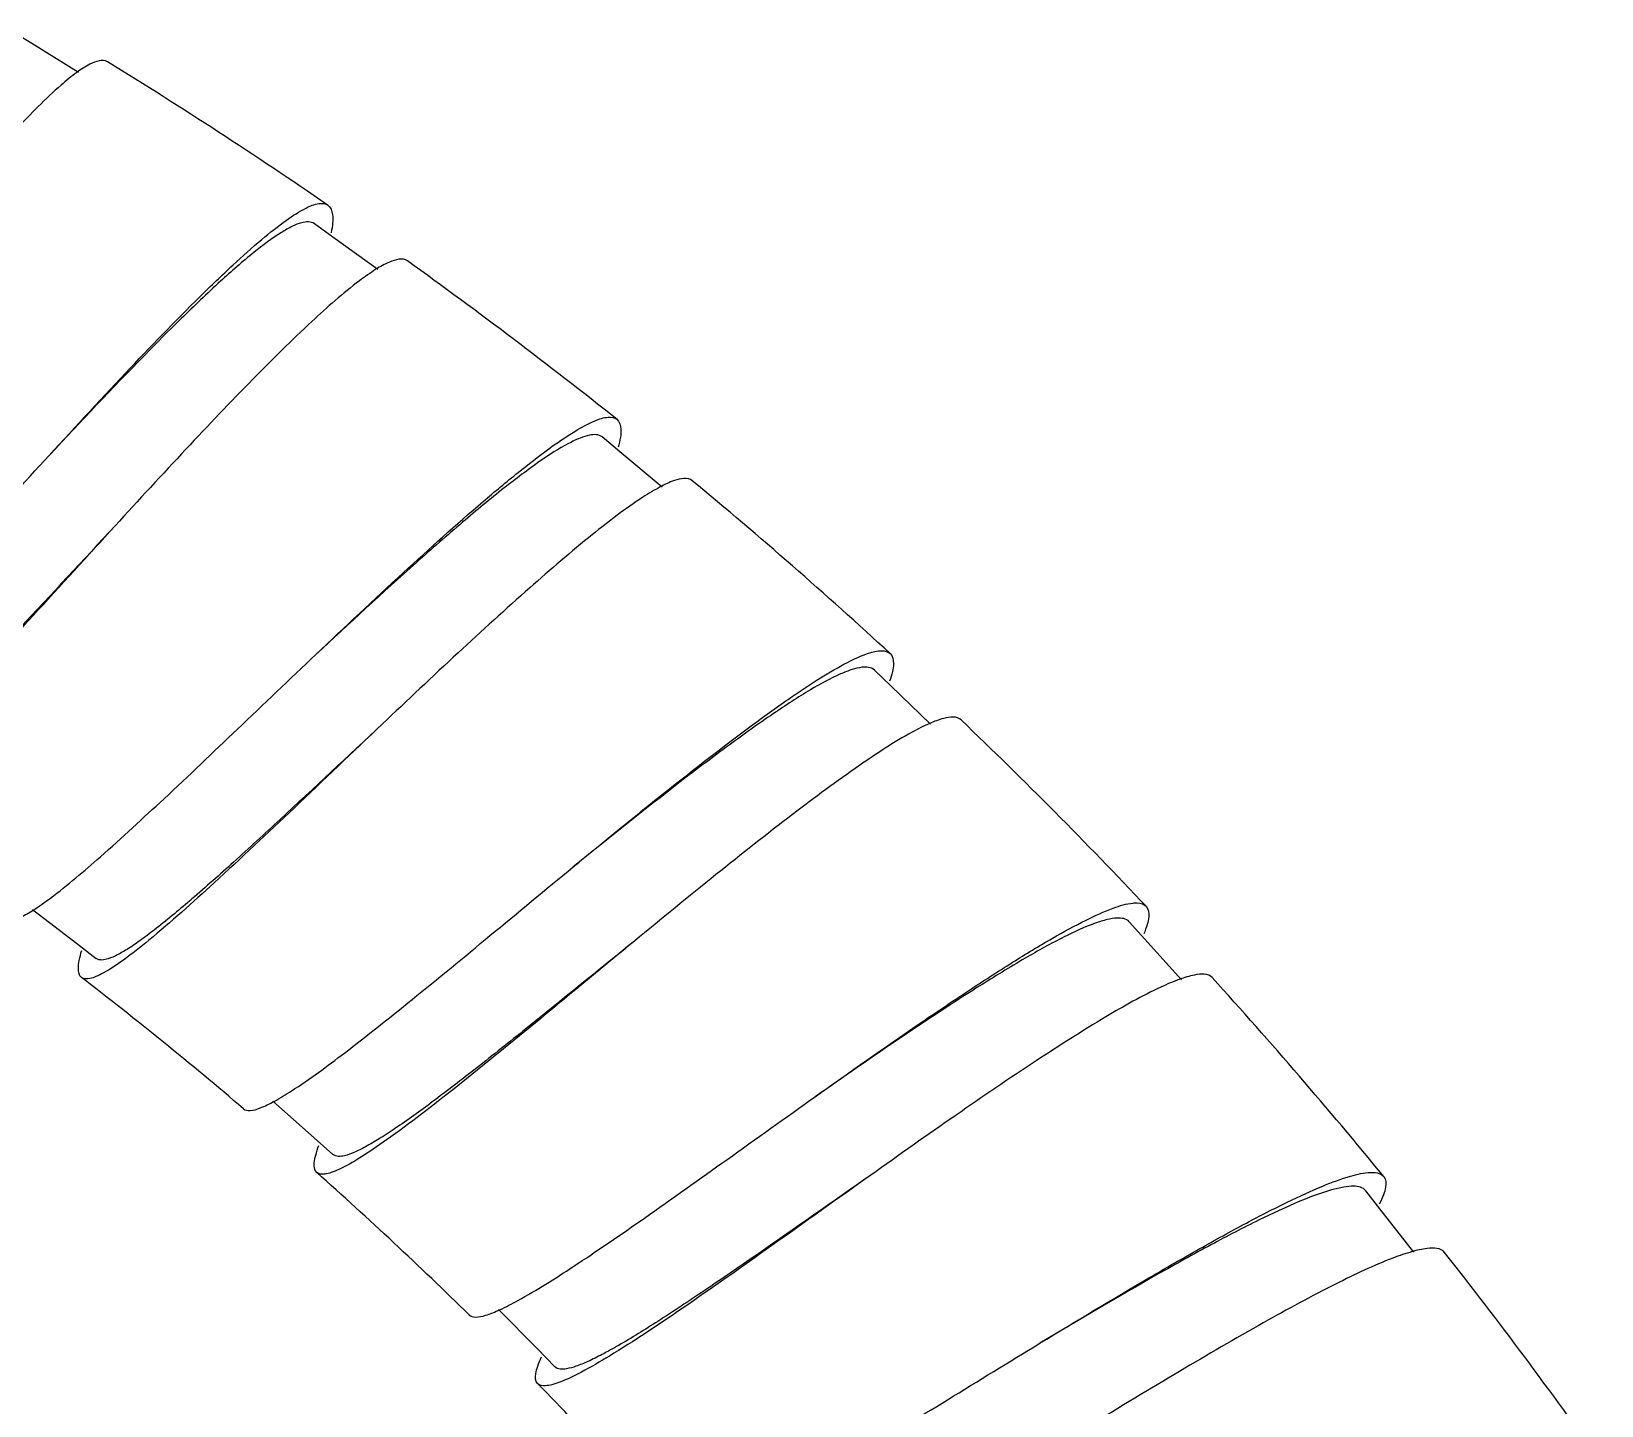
# Model space of a CAD drawing. Header units: millimetres. Extents: x 3766 to 4318, y 26587 to 26937.
# Drawn here: x 3959.75 to 3992.39, y 26893.84 to 26922.42 of the extents above; entities that cross this region are included whole.
import ezdxf

# ---------------------------------------------------------------- set-up
doc = ezdxf.new("R2010")
doc.units = ezdxf.units.MM

msp = doc.modelspace()

# ---------------------------------------------------------------- linework, layer by layer
for points, knots in [([(3960.73, 26921.569), (3960.73, 26921.569), (3959.756, 26922.17), (3959.756, 26922.17), (3959.756, 26922.17), (3959.756, 26922.17), (3959.351, 26922.421), (3959.351, 26922.421)], [0, 0, 0, 0, 0.5, 0.5, 0.5, 0.5, 1, 1, 1, 1]), ([(3961.331, 26921.787), (3961.227, 26921.851), (3961.083, 26921.799), (3960.964, 26921.739), (3960.964, 26921.739), (3960.861, 26921.688), (3960.777, 26921.631), (3960.693, 26921.569), (3960.693, 26921.569), (3960.582, 26921.487), (3960.471, 26921.396), (3960.365, 26921.304)], [0, 0, 0, 0, 0.333333, 0.333333, 0.333333, 0.333333, 0.666667, 0.666667, 0.666667, 0.666667, 1, 1, 1, 1]), ([(3960.365, 26921.304), (3960.039, 26921.02), (3959.736, 26920.71), (3959.44, 26920.393), (3959.44, 26920.393), (3959.05, 26919.976), (3958.673, 26919.546), (3958.302, 26919.11), (3958.302, 26919.11), (3957.866, 26918.599), (3957.439, 26918.081), (3957.016, 26917.559), (3957.016, 26917.559), (3956.56, 26916.997), (3956.109, 26916.431), (3955.66, 26915.864)], [0, 0, 0, 0, 0.25, 0.25, 0.25, 0.25, 0.5, 0.5, 0.5, 0.5, 0.75, 0.75, 0.75, 0.75, 1, 1, 1, 1]), ([(3960.012, 26913.489), (3960.572, 26914.101), (3961.134, 26914.711), (3961.704, 26915.314), (3961.704, 26915.314), (3962.214, 26915.853), (3962.728, 26916.387), (3963.256, 26916.908), (3963.256, 26916.908), (3963.481, 26917.13), (3963.707, 26917.348), (3963.939, 26917.562), (3963.939, 26917.562), (3964.135, 26917.745), (3964.336, 26917.925), (3964.541, 26918.097), (3964.541, 26918.097), (3964.706, 26918.235), (3964.875, 26918.37), (3965.05, 26918.496), (3965.05, 26918.496), (3965.181, 26918.588), (3965.315, 26918.676), (3965.458, 26918.747)], [0, 0, 0, 0, 0.166667, 0.166667, 0.166667, 0.166667, 0.333333, 0.333333, 0.333333, 0.333333, 0.5, 0.5, 0.5, 0.5, 0.666667, 0.666667, 0.666667, 0.666667, 0.833333, 0.833333, 0.833333, 0.833333, 1, 1, 1, 1]), ([(3965.458, 26918.747), (3965.544, 26918.789), (3965.63, 26918.829), (3965.727, 26918.84), (3965.727, 26918.84), (3965.79, 26918.848), (3965.858, 26918.844), (3965.909, 26918.809)], [0, 0, 0, 0, 0.5, 0.5, 0.5, 0.5, 1, 1, 1, 1]), ([(3965.909, 26918.809), (3965.969, 26918.767), (3965.998, 26918.686), (3966.007, 26918.608), (3966.007, 26918.608), (3966.015, 26918.552), (3966.014, 26918.497), (3966.01, 26918.442), (3966.01, 26918.442), (3966.004, 26918.373), (3965.994, 26918.302), (3965.98, 26918.234)], [0, 0, 0, 0, 0.333333, 0.333333, 0.333333, 0.333333, 0.666667, 0.666667, 0.666667, 0.666667, 1, 1, 1, 1]), ([(3965.632, 26918.421), (3965.56, 26918.473), (3965.457, 26918.465), (3965.367, 26918.442), (3965.367, 26918.442), (3965.298, 26918.425), (3965.236, 26918.398), (3965.176, 26918.369), (3965.176, 26918.369), (3965.097, 26918.33), (3965.021, 26918.286), (3964.945, 26918.239), (3964.945, 26918.239), (3964.745, 26918.116), (3964.559, 26917.974), (3964.376, 26917.827), (3964.376, 26917.827), (3964.137, 26917.634), (3963.905, 26917.431), (3963.676, 26917.224), (3963.676, 26917.224), (3963.401, 26916.972), (3963.13, 26916.714), (3962.864, 26916.453), (3962.864, 26916.453), (3962.56, 26916.155), (3962.261, 26915.852), (3961.964, 26915.548), (3961.964, 26915.548), (3961.304, 26914.87), (3960.657, 26914.181), (3960.012, 26913.489)], [0, 0, 0, 0, 0.125, 0.125, 0.125, 0.125, 0.25, 0.25, 0.25, 0.25, 0.375, 0.375, 0.375, 0.375, 0.5, 0.5, 0.5, 0.5, 0.625, 0.625, 0.625, 0.625, 0.75, 0.75, 0.75, 0.75, 0.875, 0.875, 0.875, 0.875, 1, 1, 1, 1]), ([(3966.949, 26917.472), (3966.949, 26917.472), (3966.018, 26918.141), (3966.018, 26918.141), (3966.018, 26918.141), (3966.018, 26918.141), (3965.632, 26918.421), (3965.632, 26918.421)], [0, 0, 0, 0, 0.5, 0.5, 0.5, 0.5, 1, 1, 1, 1]), ([(3967.564, 26917.648), (3967.464, 26917.719), (3967.318, 26917.676), (3967.195, 26917.625), (3967.195, 26917.625), (3967.089, 26917.581), (3967.001, 26917.53), (3966.911, 26917.474), (3966.911, 26917.474), (3966.795, 26917.401), (3966.679, 26917.318), (3966.566, 26917.234)], [0, 0, 0, 0, 0.333333, 0.333333, 0.333333, 0.333333, 0.666667, 0.666667, 0.666667, 0.666667, 1, 1, 1, 1]), ([(3966.566, 26917.234), (3966.221, 26916.973), (3965.897, 26916.686), (3965.58, 26916.39), (3965.58, 26916.39), (3965.16, 26916.001), (3964.755, 26915.598), (3964.353, 26915.191), (3964.353, 26915.191), (3963.882, 26914.712), (3963.419, 26914.225), (3962.961, 26913.734), (3962.961, 26913.734), (3962.467, 26913.206), (3961.976, 26912.673), (3961.487, 26912.139)], [0, 0, 0, 0, 0.25, 0.25, 0.25, 0.25, 0.5, 0.5, 0.5, 0.5, 0.75, 0.75, 0.75, 0.75, 1, 1, 1, 1]), ([(3965.662, 26909.462), (3966.264, 26910.034), (3966.869, 26910.602), (3967.48, 26911.164), (3967.48, 26911.164), (3968.026, 26911.666), (3968.577, 26912.162), (3969.14, 26912.644), (3969.14, 26912.644), (3969.38, 26912.85), (3969.622, 26913.052), (3969.867, 26913.249), (3969.867, 26913.249), (3970.077, 26913.417), (3970.288, 26913.582), (3970.506, 26913.74), (3970.506, 26913.74), (3970.68, 26913.867), (3970.858, 26913.988), (3971.043, 26914.101), (3971.043, 26914.101), (3971.179, 26914.185), (3971.318, 26914.263), (3971.467, 26914.324)], [0, 0, 0, 0, 0.166667, 0.166667, 0.166667, 0.166667, 0.333333, 0.333333, 0.333333, 0.333333, 0.5, 0.5, 0.5, 0.5, 0.666667, 0.666667, 0.666667, 0.666667, 0.833333, 0.833333, 0.833333, 0.833333, 1, 1, 1, 1]), ([(3971.467, 26914.324), (3971.555, 26914.359), (3971.643, 26914.393), (3971.741, 26914.398), (3971.741, 26914.398), (3971.805, 26914.401), (3971.872, 26914.391), (3971.92, 26914.354)], [0, 0, 0, 0, 0.5, 0.5, 0.5, 0.5, 1, 1, 1, 1]), ([(3971.92, 26914.354), (3971.978, 26914.307), (3971.999, 26914.224), (3972.005, 26914.146), (3972.005, 26914.146), (3972.007, 26914.089), (3972.002, 26914.035), (3971.994, 26913.98), (3971.994, 26913.98), (3971.983, 26913.911), (3971.969, 26913.841), (3971.95, 26913.774)], [0, 0, 0, 0, 0.333333, 0.333333, 0.333333, 0.333333, 0.666667, 0.666667, 0.666667, 0.666667, 1, 1, 1, 1]), ([(3971.615, 26913.987), (3971.547, 26914.043), (3971.444, 26914.042), (3971.353, 26914.025), (3971.353, 26914.025), (3971.282, 26914.013), (3971.218, 26913.99), (3971.155, 26913.964), (3971.155, 26913.964), (3971.075, 26913.932), (3970.995, 26913.893), (3970.917, 26913.852), (3970.917, 26913.852), (3970.708, 26913.744), (3970.513, 26913.615), (3970.32, 26913.481), (3970.32, 26913.481), (3970.067, 26913.305), (3969.821, 26913.119), (3969.579, 26912.928), (3969.579, 26912.928), (3969.286, 26912.696), (3968.998, 26912.458), (3968.713, 26912.214), (3968.713, 26912.214), (3968.39, 26911.94), (3968.07, 26911.659), (3967.753, 26911.377), (3967.753, 26911.377), (3967.048, 26910.748), (3966.353, 26910.107), (3965.662, 26909.462)], [0, 0, 0, 0, 0.125, 0.125, 0.125, 0.125, 0.25, 0.25, 0.25, 0.25, 0.375, 0.375, 0.375, 0.375, 0.5, 0.5, 0.5, 0.5, 0.625, 0.625, 0.625, 0.625, 0.75, 0.75, 0.75, 0.75, 0.875, 0.875, 0.875, 0.875, 1, 1, 1, 1]), ([(3972.862, 26912.946), (3972.862, 26912.946), (3971.981, 26913.681), (3971.981, 26913.681), (3971.981, 26913.681), (3971.981, 26913.681), (3971.615, 26913.987), (3971.615, 26913.987)], [0, 0, 0, 0, 0.5, 0.5, 0.5, 0.5, 1, 1, 1, 1]), ([(3954.857, 26908.041), (3955.197, 26908.336), (3955.518, 26908.652), (3955.834, 26908.973), (3955.834, 26908.973), (3956.252, 26909.398), (3956.663, 26909.833), (3957.07, 26910.272), (3957.07, 26910.272), (3957.547, 26910.786), (3958.021, 26911.303), (3958.493, 26911.822), (3958.493, 26911.822), (3958.999, 26912.378), (3959.505, 26912.934), (3960.012, 26913.489)], [0, 0, 0, 0, 0.25, 0.25, 0.25, 0.25, 0.5, 0.5, 0.5, 0.5, 0.75, 0.75, 0.75, 0.75, 1, 1, 1, 1]), ([(3973.488, 26913.077), (3973.393, 26913.156), (3973.244, 26913.124), (3973.118, 26913.081), (3973.118, 26913.081), (3973.008, 26913.044), (3972.916, 26912.998), (3972.822, 26912.949), (3972.822, 26912.949), (3972.7, 26912.883), (3972.576, 26912.808), (3972.458, 26912.732)], [0, 0, 0, 0, 0.333333, 0.333333, 0.333333, 0.333333, 0.666667, 0.666667, 0.666667, 0.666667, 1, 1, 1, 1]), ([(3972.458, 26912.732), (3972.096, 26912.495), (3971.752, 26912.23), (3971.415, 26911.959), (3971.415, 26911.959), (3970.969, 26911.6), (3970.537, 26911.228), (3970.109, 26910.85), (3970.109, 26910.85), (3969.606, 26910.406), (3969.111, 26909.953), (3968.618, 26909.497), (3968.618, 26909.497), (3968.089, 26909.005), (3967.563, 26908.51), (3967.04, 26908.012)], [0, 0, 0, 0, 0.25, 0.25, 0.25, 0.25, 0.5, 0.5, 0.5, 0.5, 0.75, 0.75, 0.75, 0.75, 1, 1, 1, 1]), ([(3961.487, 26912.139), (3960.829, 26911.432), (3960.172, 26910.721), (3959.511, 26910.015), (3959.511, 26910.015), (3959.212, 26909.695), (3958.912, 26909.377), (3958.608, 26909.061), (3958.608, 26909.061), (3958.342, 26908.784), (3958.073, 26908.508), (3957.8, 26908.237), (3957.8, 26908.237), (3957.574, 26908.013), (3957.345, 26907.793), (3957.11, 26907.58), (3957.11, 26907.58), (3957.014, 26907.492), (3956.915, 26907.406), (3956.816, 26907.322), (3956.816, 26907.322), (3956.73, 26907.252), (3956.644, 26907.183), (3956.556, 26907.117), (3956.556, 26907.117), (3956.482, 26907.063), (3956.409, 26907.011), (3956.334, 26906.964), (3956.334, 26906.964), (3956.276, 26906.93), (3956.217, 26906.898), (3956.151, 26906.871), (3956.151, 26906.871), (3956.069, 26906.84), (3955.973, 26906.816), (3955.904, 26906.861)], [0, 0, 0, 0, 0.111111, 0.111111, 0.111111, 0.111111, 0.222222, 0.222222, 0.222222, 0.222222, 0.333333, 0.333333, 0.333333, 0.333333, 0.444444, 0.444444, 0.444444, 0.444444, 0.555556, 0.555556, 0.555556, 0.555556, 0.666667, 0.666667, 0.666667, 0.666667, 0.777778, 0.777778, 0.777778, 0.777778, 0.888889, 0.888889, 0.888889, 0.888889, 1, 1, 1, 1]), ([(3961.487, 26912.139), (3960.919, 26911.517), (3960.353, 26910.894), (3959.784, 26910.273), (3959.784, 26910.273), (3959.272, 26909.713), (3958.758, 26909.155), (3958.235, 26908.602), (3958.235, 26908.602), (3957.822, 26908.165), (3957.404, 26907.731), (3956.967, 26907.318), (3956.967, 26907.318), (3956.803, 26907.164), (3956.639, 26907.013), (3956.468, 26906.869), (3956.468, 26906.869), (3956.342, 26906.762), (3956.211, 26906.659), (3956.073, 26906.57)], [0, 0, 0, 0, 0.2, 0.2, 0.2, 0.2, 0.4, 0.4, 0.4, 0.4, 0.6, 0.6, 0.6, 0.6, 0.8, 0.8, 0.8, 0.8, 1, 1, 1, 1]), ([(3960.142, 26904.397), (3960.501, 26904.667), (3960.844, 26904.96), (3961.181, 26905.257), (3961.181, 26905.257), (3961.629, 26905.653), (3962.069, 26906.059), (3962.506, 26906.465), (3962.506, 26906.465), (3963.018, 26906.944), (3963.525, 26907.427), (3964.032, 26907.91), (3964.032, 26907.91), (3964.575, 26908.428), (3965.117, 26908.947), (3965.662, 26909.462)], [0, 0, 0, 0, 0.25, 0.25, 0.25, 0.25, 0.5, 0.5, 0.5, 0.5, 0.75, 0.75, 0.75, 0.75, 1, 1, 1, 1]), ([(3971.013, 26905.049), (3971.656, 26905.576), (3972.299, 26906.102), (3972.949, 26906.619), (3972.949, 26906.619), (3973.53, 26907.081), (3974.115, 26907.538), (3974.713, 26907.98), (3974.713, 26907.98), (3974.965, 26908.167), (3975.221, 26908.352), (3975.481, 26908.531), (3975.481, 26908.531), (3975.701, 26908.684), (3975.925, 26908.834), (3976.152, 26908.975), (3976.152, 26908.975), (3976.335, 26909.089), (3976.521, 26909.199), (3976.713, 26909.298), (3976.713, 26909.298), (3976.855, 26909.371), (3976.999, 26909.44), (3977.152, 26909.488)], [0, 0, 0, 0, 0.166667, 0.166667, 0.166667, 0.166667, 0.333333, 0.333333, 0.333333, 0.333333, 0.5, 0.5, 0.5, 0.5, 0.666667, 0.666667, 0.666667, 0.666667, 0.833333, 0.833333, 0.833333, 0.833333, 1, 1, 1, 1]), ([(3977.152, 26909.488), (3977.24, 26909.517), (3977.331, 26909.544), (3977.429, 26909.541), (3977.429, 26909.541), (3977.491, 26909.54), (3977.557, 26909.527), (3977.601, 26909.485)], [0, 0, 0, 0, 0.5, 0.5, 0.5, 0.5, 1, 1, 1, 1]), ([(3977.601, 26909.485), (3977.656, 26909.434), (3977.671, 26909.35), (3977.671, 26909.272), (3977.671, 26909.272), (3977.671, 26909.215), (3977.661, 26909.161), (3977.649, 26909.108), (3977.649, 26909.108), (3977.635, 26909.04), (3977.615, 26908.971), (3977.59, 26908.906)], [0, 0, 0, 0, 0.333333, 0.333333, 0.333333, 0.333333, 0.666667, 0.666667, 0.666667, 0.666667, 1, 1, 1, 1]), ([(3977.275, 26909.14), (3977.21, 26909.201), (3977.107, 26909.207), (3977.015, 26909.197), (3977.015, 26909.197), (3976.944, 26909.189), (3976.879, 26909.172), (3976.814, 26909.152), (3976.814, 26909.152), (3976.733, 26909.125), (3976.65, 26909.093), (3976.57, 26909.058), (3976.57, 26909.058), (3976.354, 26908.965), (3976.15, 26908.851), (3975.949, 26908.731), (3975.949, 26908.731), (3975.684, 26908.573), (3975.426, 26908.404), (3975.17, 26908.23), (3975.17, 26908.23), (3974.861, 26908.02), (3974.557, 26907.803), (3974.256, 26907.581), (3974.256, 26907.581), (3973.914, 26907.33), (3973.574, 26907.072), (3973.237, 26906.812), (3973.237, 26906.812), (3972.489, 26906.234), (3971.749, 26905.643), (3971.013, 26905.047)], [0, 0, 0, 0, 0.125, 0.125, 0.125, 0.125, 0.25, 0.25, 0.25, 0.25, 0.375, 0.375, 0.375, 0.375, 0.5, 0.5, 0.5, 0.5, 0.625, 0.625, 0.625, 0.625, 0.75, 0.75, 0.75, 0.75, 0.875, 0.875, 0.875, 0.875, 1, 1, 1, 1]), ([(3978.444, 26908.015), (3978.444, 26908.015), (3977.615, 26908.811), (3977.615, 26908.811), (3977.615, 26908.811), (3977.615, 26908.811), (3977.275, 26909.14), (3977.275, 26909.14)], [0, 0, 0, 0, 0.5, 0.5, 0.5, 0.5, 1, 1, 1, 1]), ([(3979.077, 26908.102), (3978.99, 26908.185), (3978.843, 26908.165), (3978.717, 26908.134), (3978.717, 26908.134), (3978.609, 26908.107), (3978.516, 26908.071), (3978.423, 26908.029), (3978.423, 26908.029), (3978.301, 26907.976), (3978.176, 26907.913), (3978.057, 26907.847)], [0, 0, 0, 0, 0.333333, 0.333333, 0.333333, 0.333333, 0.666667, 0.666667, 0.666667, 0.666667, 1, 1, 1, 1]), ([(3967.04, 26908.012), (3966.332, 26907.352), (3965.627, 26906.69), (3964.918, 26906.033), (3964.918, 26906.033), (3964.597, 26905.735), (3964.274, 26905.439), (3963.949, 26905.145), (3963.949, 26905.145), (3963.664, 26904.887), (3963.377, 26904.631), (3963.085, 26904.38), (3963.085, 26904.38), (3962.844, 26904.172), (3962.599, 26903.968), (3962.349, 26903.771), (3962.349, 26903.771), (3962.246, 26903.691), (3962.142, 26903.612), (3962.036, 26903.535), (3962.036, 26903.535), (3961.948, 26903.471), (3961.857, 26903.408), (3961.764, 26903.349), (3961.764, 26903.349), (3961.688, 26903.301), (3961.611, 26903.256), (3961.533, 26903.216), (3961.533, 26903.216), (3961.473, 26903.185), (3961.414, 26903.157), (3961.343, 26903.135), (3961.343, 26903.135), (3961.26, 26903.109), (3961.162, 26903.091), (3961.097, 26903.142)], [0, 0, 0, 0, 0.111111, 0.111111, 0.111111, 0.111111, 0.222222, 0.222222, 0.222222, 0.222222, 0.333333, 0.333333, 0.333333, 0.333333, 0.444444, 0.444444, 0.444444, 0.444444, 0.555556, 0.555556, 0.555556, 0.555556, 0.666667, 0.666667, 0.666667, 0.666667, 0.777778, 0.777778, 0.777778, 0.777778, 0.888889, 0.888889, 0.888889, 0.888889, 1, 1, 1, 1]), ([(3967.04, 26908.012), (3966.428, 26907.433), (3965.82, 26906.851), (3965.208, 26906.27), (3965.208, 26906.27), (3964.657, 26905.748), (3964.104, 26905.227), (3963.545, 26904.713), (3963.545, 26904.713), (3963.101, 26904.306), (3962.653, 26903.903), (3962.189, 26903.521), (3962.189, 26903.521), (3962.015, 26903.379), (3961.839, 26903.241), (3961.659, 26903.109), (3961.659, 26903.109), (3961.525, 26903.012), (3961.388, 26902.919), (3961.244, 26902.84)], [0, 0, 0, 0, 0.2, 0.2, 0.2, 0.2, 0.4, 0.4, 0.4, 0.4, 0.6, 0.6, 0.6, 0.6, 0.8, 0.8, 0.8, 0.8, 1, 1, 1, 1]), ([(3978.057, 26907.847), (3977.679, 26907.64), (3977.318, 26907.402), (3976.963, 26907.156), (3976.963, 26907.156), (3976.491, 26906.828), (3976.03, 26906.487), (3975.574, 26906.138), (3975.574, 26906.138), (3975.038, 26905.728), (3974.507, 26905.308), (3973.981, 26904.885), (3973.981, 26904.885), (3973.412, 26904.428), (3972.848, 26903.966), (3972.286, 26903.503)], [0, 0, 0, 0, 0.25, 0.25, 0.25, 0.25, 0.5, 0.5, 0.5, 0.5, 0.75, 0.75, 0.75, 0.75, 1, 1, 1, 1]), ([(3965.157, 26900.389), (3965.536, 26900.634), (3965.899, 26900.902), (3966.256, 26901.175), (3966.256, 26901.175), (3966.731, 26901.538), (3967.196, 26901.911), (3967.661, 26902.287), (3967.661, 26902.287), (3968.204, 26902.727), (3968.743, 26903.172), (3969.282, 26903.617), (3969.282, 26903.617), (3969.86, 26904.095), (3970.435, 26904.572), (3971.013, 26905.049)], [0, 0, 0, 0, 0.25, 0.25, 0.25, 0.25, 0.5, 0.5, 0.5, 0.5, 0.75, 0.75, 0.75, 0.75, 1, 1, 1, 1]), ([(3959.181, 26903.96), (3959.217, 26903.933), (3959.268, 26903.929), (3959.315, 26903.934), (3959.315, 26903.934), (3959.39, 26903.941), (3959.457, 26903.969), (3959.521, 26904), (3959.521, 26904), (3959.616, 26904.045), (3959.708, 26904.099), (3959.798, 26904.155), (3959.798, 26904.155), (3959.915, 26904.231), (3960.029, 26904.313), (3960.142, 26904.397)], [0, 0, 0, 0, 0.25, 0.25, 0.25, 0.25, 0.5, 0.5, 0.5, 0.5, 0.75, 0.75, 0.75, 0.75, 1, 1, 1, 1]), ([(3976.041, 26900.267), (3976.76, 26900.777), (3977.479, 26901.284), (3978.207, 26901.783), (3978.207, 26901.783), (3978.542, 26902.012), (3978.879, 26902.239), (3979.219, 26902.464), (3979.219, 26902.464), (3979.526, 26902.667), (3979.837, 26902.868), (3980.149, 26903.063), (3980.149, 26903.063), (3980.421, 26903.234), (3980.697, 26903.402), (3980.975, 26903.562), (3980.975, 26903.562), (3981.207, 26903.695), (3981.441, 26903.823), (3981.679, 26903.942), (3981.679, 26903.942), (3981.862, 26904.033), (3982.048, 26904.119), (3982.241, 26904.19), (3982.241, 26904.19), (3982.375, 26904.238), (3982.511, 26904.281), (3982.652, 26904.294)], [0, 0, 0, 0, 0.142857, 0.142857, 0.142857, 0.142857, 0.285714, 0.285714, 0.285714, 0.285714, 0.428571, 0.428571, 0.428571, 0.428571, 0.571429, 0.571429, 0.571429, 0.571429, 0.714286, 0.714286, 0.714286, 0.714286, 0.857143, 0.857143, 0.857143, 0.857143, 1, 1, 1, 1]), ([(3982.652, 26904.294), (3982.681, 26904.297), (3982.711, 26904.298), (3982.741, 26904.297), (3982.741, 26904.297), (3982.808, 26904.293), (3982.88, 26904.275), (3982.925, 26904.227)], [0, 0, 0, 0, 0.5, 0.5, 0.5, 0.5, 1, 1, 1, 1]), ([(3982.925, 26904.227), (3982.975, 26904.174), (3982.985, 26904.088), (3982.979, 26904.01), (3982.979, 26904.01), (3982.975, 26903.954), (3982.962, 26903.901), (3982.946, 26903.849), (3982.946, 26903.849), (3982.926, 26903.782), (3982.902, 26903.715), (3982.874, 26903.651)], [0, 0, 0, 0, 0.333333, 0.333333, 0.333333, 0.333333, 0.666667, 0.666667, 0.666667, 0.666667, 1, 1, 1, 1]), ([(3959.771, 26904.16), (3959.771, 26904.16), (3960.683, 26903.461), (3960.683, 26903.461), (3960.683, 26903.461), (3960.683, 26903.461), (3961.097, 26903.142), (3961.097, 26903.142)], [0, 0, 0, 0, 0.5, 0.5, 0.5, 0.5, 1, 1, 1, 1]), ([(3982.573, 26903.906), (3982.514, 26903.972), (3982.412, 26903.985), (3982.32, 26903.982), (3982.32, 26903.982), (3982.248, 26903.98), (3982.182, 26903.966), (3982.117, 26903.95), (3982.117, 26903.95), (3982.032, 26903.93), (3981.947, 26903.903), (3981.864, 26903.874), (3981.864, 26903.874), (3981.643, 26903.795), (3981.43, 26903.696), (3981.221, 26903.59), (3981.221, 26903.59), (3980.946, 26903.451), (3980.677, 26903.303), (3980.409, 26903.147), (3980.409, 26903.147), (3980.087, 26902.959), (3979.769, 26902.763), (3979.453, 26902.564), (3979.453, 26902.564), (3979.093, 26902.337), (3978.737, 26902.104), (3978.382, 26901.868), (3978.382, 26901.868), (3977.594, 26901.345), (3976.817, 26900.807), (3976.04, 26900.266)], [0, 0, 0, 0, 0.125, 0.125, 0.125, 0.125, 0.25, 0.25, 0.25, 0.25, 0.375, 0.375, 0.375, 0.375, 0.5, 0.5, 0.5, 0.5, 0.625, 0.625, 0.625, 0.625, 0.75, 0.75, 0.75, 0.75, 0.875, 0.875, 0.875, 0.875, 1, 1, 1, 1]), ([(3960.79, 26902.746), (3960.737, 26902.788), (3960.725, 26902.868), (3960.725, 26902.939), (3960.725, 26902.939), (3960.725, 26902.996), (3960.733, 26903.048), (3960.742, 26903.102), (3960.742, 26903.102), (3960.756, 26903.17), (3960.773, 26903.24), (3960.793, 26903.308)], [0, 0, 0, 0, 0.333333, 0.333333, 0.333333, 0.333333, 0.666667, 0.666667, 0.666667, 0.666667, 1, 1, 1, 1]), ([(3972.286, 26903.503), (3971.532, 26902.896), (3970.783, 26902.285), (3970.03, 26901.68), (3970.03, 26901.68), (3969.687, 26901.406), (3969.346, 26901.133), (3969.001, 26900.862), (3969.001, 26900.862), (3968.697, 26900.624), (3968.392, 26900.39), (3968.083, 26900.159), (3968.083, 26900.159), (3967.829, 26899.969), (3967.571, 26899.783), (3967.307, 26899.605), (3967.307, 26899.605), (3967.199, 26899.531), (3967.089, 26899.46), (3966.98, 26899.391), (3966.98, 26899.391), (3966.886, 26899.333), (3966.791, 26899.277), (3966.693, 26899.225), (3966.693, 26899.225), (3966.614, 26899.182), (3966.534, 26899.142), (3966.452, 26899.106), (3966.452, 26899.106), (3966.391, 26899.08), (3966.329, 26899.056), (3966.258, 26899.04), (3966.258, 26899.04), (3966.174, 26899.021), (3966.076, 26899.012), (3966.015, 26899.067)], [0, 0, 0, 0, 0.111111, 0.111111, 0.111111, 0.111111, 0.222222, 0.222222, 0.222222, 0.222222, 0.333333, 0.333333, 0.333333, 0.333333, 0.444444, 0.444444, 0.444444, 0.444444, 0.555556, 0.555556, 0.555556, 0.555556, 0.666667, 0.666667, 0.666667, 0.666667, 0.777778, 0.777778, 0.777778, 0.777778, 0.888889, 0.888889, 0.888889, 0.888889, 1, 1, 1, 1]), ([(3972.286, 26903.503), (3971.635, 26902.968), (3970.987, 26902.432), (3970.336, 26901.897), (3970.336, 26901.897), (3969.75, 26901.415), (3969.163, 26900.935), (3968.569, 26900.461), (3968.569, 26900.461), (3968.098, 26900.086), (3967.623, 26899.716), (3967.132, 26899.368), (3967.132, 26899.368), (3966.949, 26899.239), (3966.764, 26899.112), (3966.576, 26898.995), (3966.576, 26898.995), (3966.435, 26898.906), (3966.291, 26898.823), (3966.141, 26898.754)], [0, 0, 0, 0, 0.2, 0.2, 0.2, 0.2, 0.4, 0.4, 0.4, 0.4, 0.6, 0.6, 0.6, 0.6, 0.8, 0.8, 0.8, 0.8, 1, 1, 1, 1]), ([(3961.244, 26902.84), (3961.193, 26902.812), (3961.142, 26902.786), (3961.09, 26902.765), (3961.09, 26902.765), (3961.05, 26902.747), (3961.009, 26902.733), (3960.963, 26902.725), (3960.963, 26902.725), (3960.904, 26902.713), (3960.837, 26902.711), (3960.79, 26902.746)], [0, 0, 0, 0, 0.333333, 0.333333, 0.333333, 0.333333, 0.666667, 0.666667, 0.666667, 0.666667, 1, 1, 1, 1]), ([(3984.299, 26902.743), (3984.216, 26902.834), (3984.063, 26902.824), (3983.932, 26902.798), (3983.932, 26902.798), (3983.817, 26902.777), (3983.719, 26902.746), (3983.62, 26902.71), (3983.62, 26902.71), (3983.491, 26902.662), (3983.358, 26902.606), (3983.23, 26902.545)], [0, 0, 0, 0, 0.333333, 0.333333, 0.333333, 0.333333, 0.666667, 0.666667, 0.666667, 0.666667, 1, 1, 1, 1]), ([(3983.23, 26902.545), (3982.838, 26902.363), (3982.459, 26902.149), (3982.087, 26901.927), (3982.087, 26901.927), (3981.596, 26901.634), (3981.114, 26901.328), (3980.638, 26901.014), (3980.638, 26901.014), (3980.078, 26900.644), (3979.524, 26900.266), (3978.972, 26899.883), (3978.972, 26899.883), (3978.378, 26899.472), (3977.788, 26899.055), (3977.2, 26898.636)], [0, 0, 0, 0, 0.25, 0.25, 0.25, 0.25, 0.5, 0.5, 0.5, 0.5, 0.75, 0.75, 0.75, 0.75, 1, 1, 1, 1]), ([(3964.159, 26900.015), (3964.195, 26899.986), (3964.245, 26899.979), (3964.293, 26899.981), (3964.293, 26899.981), (3964.368, 26899.983), (3964.438, 26900.006), (3964.504, 26900.033), (3964.504, 26900.033), (3964.603, 26900.072), (3964.7, 26900.12), (3964.795, 26900.171), (3964.795, 26900.171), (3964.919, 26900.238), (3965.038, 26900.312), (3965.157, 26900.389)], [0, 0, 0, 0, 0.25, 0.25, 0.25, 0.25, 0.5, 0.5, 0.5, 0.5, 0.75, 0.75, 0.75, 0.75, 1, 1, 1, 1]), ([(3964.765, 26900.175), (3964.765, 26900.175), (3965.626, 26899.413), (3965.626, 26899.413), (3965.626, 26899.413), (3965.626, 26899.413), (3966.015, 26899.067), (3966.015, 26899.067)], [0, 0, 0, 0, 0.5, 0.5, 0.5, 0.5, 1, 1, 1, 1]), ([(3969.861, 26896.028), (3970.256, 26896.245), (3970.636, 26896.486), (3971.012, 26896.734), (3971.012, 26896.734), (3971.512, 26897.063), (3972.005, 26897.401), (3972.494, 26897.744), (3972.494, 26897.744), (3973.068, 26898.145), (3973.638, 26898.552), (3974.208, 26898.958), (3974.208, 26898.958), (3974.82, 26899.395), (3975.43, 26899.832), (3976.041, 26900.267)], [0, 0, 0, 0, 0.25, 0.25, 0.25, 0.25, 0.5, 0.5, 0.5, 0.5, 0.75, 0.75, 0.75, 0.75, 1, 1, 1, 1]), ([(3965.68, 26898.692), (3965.63, 26898.738), (3965.623, 26898.818), (3965.628, 26898.89), (3965.628, 26898.89), (3965.632, 26898.948), (3965.644, 26899), (3965.658, 26899.052), (3965.658, 26899.052), (3965.676, 26899.12), (3965.699, 26899.189), (3965.723, 26899.256)], [0, 0, 0, 0, 0.333333, 0.333333, 0.333333, 0.333333, 0.666667, 0.666667, 0.666667, 0.666667, 1, 1, 1, 1]), ([(3966.141, 26898.754), (3966.089, 26898.73), (3966.035, 26898.708), (3965.981, 26898.69), (3965.981, 26898.69), (3965.94, 26898.675), (3965.899, 26898.664), (3965.852, 26898.657), (3965.852, 26898.657), (3965.791, 26898.651), (3965.725, 26898.653), (3965.68, 26898.692)], [0, 0, 0, 0, 0.333333, 0.333333, 0.333333, 0.333333, 0.666667, 0.666667, 0.666667, 0.666667, 1, 1, 1, 1]), ([(3980.717, 26895.141), (3981.469, 26895.6), (3982.224, 26896.055), (3982.984, 26896.499), (3982.984, 26896.499), (3983.334, 26896.705), (3983.686, 26896.909), (3984.04, 26897.108), (3984.04, 26897.108), (3984.362, 26897.289), (3984.684, 26897.468), (3985.01, 26897.641), (3985.01, 26897.641), (3985.294, 26897.792), (3985.58, 26897.939), (3985.869, 26898.079), (3985.869, 26898.079), (3986.11, 26898.196), (3986.352, 26898.308), (3986.599, 26898.41), (3986.599, 26898.41), (3986.787, 26898.488), (3986.98, 26898.56), (3987.176, 26898.617), (3987.176, 26898.617), (3987.313, 26898.656), (3987.452, 26898.69), (3987.594, 26898.694)], [0, 0, 0, 0, 0.142857, 0.142857, 0.142857, 0.142857, 0.285714, 0.285714, 0.285714, 0.285714, 0.428571, 0.428571, 0.428571, 0.428571, 0.571429, 0.571429, 0.571429, 0.571429, 0.714286, 0.714286, 0.714286, 0.714286, 0.857143, 0.857143, 0.857143, 0.857143, 1, 1, 1, 1]), ([(3987.594, 26898.694), (3987.623, 26898.694), (3987.654, 26898.694), (3987.684, 26898.69), (3987.684, 26898.69), (3987.75, 26898.682), (3987.823, 26898.659), (3987.864, 26898.607)], [0, 0, 0, 0, 0.5, 0.5, 0.5, 0.5, 1, 1, 1, 1]), ([(3977.2, 26898.636), (3976.405, 26898.082), (3975.614, 26897.526), (3974.82, 26896.974), (3974.82, 26896.974), (3974.458, 26896.724), (3974.099, 26896.477), (3973.735, 26896.232), (3973.735, 26896.232), (3973.416, 26896.016), (3973.095, 26895.804), (3972.771, 26895.596), (3972.771, 26895.596), (3972.504, 26895.424), (3972.233, 26895.255), (3971.957, 26895.097), (3971.957, 26895.097), (3971.844, 26895.032), (3971.729, 26894.968), (3971.614, 26894.907), (3971.614, 26894.907), (3971.516, 26894.855), (3971.419, 26894.806), (3971.317, 26894.761), (3971.317, 26894.761), (3971.235, 26894.724), (3971.152, 26894.691), (3971.07, 26894.661), (3971.07, 26894.661), (3971.007, 26894.64), (3970.944, 26894.62), (3970.872, 26894.609), (3970.872, 26894.609), (3970.786, 26894.596), (3970.687, 26894.593), (3970.629, 26894.652)], [0, 0, 0, 0, 0.111111, 0.111111, 0.111111, 0.111111, 0.222222, 0.222222, 0.222222, 0.222222, 0.333333, 0.333333, 0.333333, 0.333333, 0.444444, 0.444444, 0.444444, 0.444444, 0.555556, 0.555556, 0.555556, 0.555556, 0.666667, 0.666667, 0.666667, 0.666667, 0.777778, 0.777778, 0.777778, 0.777778, 0.888889, 0.888889, 0.888889, 0.888889, 1, 1, 1, 1]), ([(3977.2, 26898.636), (3976.513, 26898.148), (3975.828, 26897.658), (3975.141, 26897.17), (3975.141, 26897.17), (3974.523, 26896.73), (3973.902, 26896.292), (3973.276, 26895.861), (3973.276, 26895.861), (3972.778, 26895.521), (3972.279, 26895.186), (3971.764, 26894.873), (3971.764, 26894.873), (3971.573, 26894.757), (3971.38, 26894.644), (3971.182, 26894.539), (3971.182, 26894.539), (3971.036, 26894.462), (3970.888, 26894.388), (3970.732, 26894.331)], [0, 0, 0, 0, 0.2, 0.2, 0.2, 0.2, 0.4, 0.4, 0.4, 0.4, 0.6, 0.6, 0.6, 0.6, 0.8, 0.8, 0.8, 0.8, 1, 1, 1, 1]), ([(3987.49, 26898.312), (3987.435, 26898.382), (3987.333, 26898.402), (3987.241, 26898.406), (3987.241, 26898.406), (3987.168, 26898.407), (3987.102, 26898.399), (3987.035, 26898.387), (3987.035, 26898.387), (3986.949, 26898.372), (3986.863, 26898.352), (3986.778, 26898.328), (3986.778, 26898.328), (3986.552, 26898.265), (3986.334, 26898.181), (3986.117, 26898.092), (3986.117, 26898.092), (3985.832, 26897.971), (3985.552, 26897.841), (3985.275, 26897.705), (3985.275, 26897.705), (3984.94, 26897.54), (3984.609, 26897.368), (3984.281, 26897.191), (3984.281, 26897.191), (3983.907, 26896.99), (3983.535, 26896.783), (3983.164, 26896.574), (3983.164, 26896.574), (3982.343, 26896.107), (3981.529, 26895.627), (3980.717, 26895.141)], [0, 0, 0, 0, 0.125, 0.125, 0.125, 0.125, 0.25, 0.25, 0.25, 0.25, 0.375, 0.375, 0.375, 0.375, 0.5, 0.5, 0.5, 0.5, 0.625, 0.625, 0.625, 0.625, 0.75, 0.75, 0.75, 0.75, 0.875, 0.875, 0.875, 0.875, 1, 1, 1, 1]), ([(3987.864, 26898.607), (3987.911, 26898.549), (3987.915, 26898.463), (3987.903, 26898.387), (3987.903, 26898.387), (3987.895, 26898.33), (3987.878, 26898.279), (3987.859, 26898.227), (3987.859, 26898.227), (3987.833, 26898.161), (3987.804, 26898.097), (3987.772, 26898.034)], [0, 0, 0, 0, 0.333333, 0.333333, 0.333333, 0.333333, 0.666667, 0.666667, 0.666667, 0.666667, 1, 1, 1, 1]), ([(3989.13, 26897.029), (3989.054, 26897.127), (3988.901, 26897.127), (3988.77, 26897.111), (3988.77, 26897.111), (3988.655, 26897.099), (3988.556, 26897.075), (3988.456, 26897.045), (3988.456, 26897.045), (3988.323, 26897.008), (3988.187, 26896.961), (3988.055, 26896.912)], [0, 0, 0, 0, 0.333333, 0.333333, 0.333333, 0.333333, 0.666667, 0.666667, 0.666667, 0.666667, 1, 1, 1, 1]), ([(3988.055, 26896.912), (3987.651, 26896.756), (3987.259, 26896.57), (3986.873, 26896.376), (3986.873, 26896.376), (3986.362, 26896.118), (3985.86, 26895.845), (3985.361, 26895.566), (3985.361, 26895.566), (3984.775, 26895.236), (3984.196, 26894.898), (3983.618, 26894.555), (3983.618, 26894.555), (3982.996, 26894.185), (3982.376, 26893.81), (3981.758, 26893.434)], [0, 0, 0, 0, 0.25, 0.25, 0.25, 0.25, 0.5, 0.5, 0.5, 0.5, 0.75, 0.75, 0.75, 0.75, 1, 1, 1, 1]), ([(3968.849, 26895.73), (3968.881, 26895.698), (3968.93, 26895.689), (3968.978, 26895.686), (3968.978, 26895.686), (3969.053, 26895.682), (3969.123, 26895.701), (3969.191, 26895.722), (3969.191, 26895.722), (3969.291, 26895.754), (3969.39, 26895.794), (3969.487, 26895.837), (3969.487, 26895.837), (3969.615, 26895.896), (3969.738, 26895.96), (3969.861, 26896.028)], [0, 0, 0, 0, 0.25, 0.25, 0.25, 0.25, 0.5, 0.5, 0.5, 0.5, 0.75, 0.75, 0.75, 0.75, 1, 1, 1, 1]), ([(3969.461, 26895.845), (3969.461, 26895.845), (3970.267, 26895.024), (3970.267, 26895.024), (3970.267, 26895.024), (3970.267, 26895.024), (3970.629, 26894.652), (3970.629, 26894.652)], [0, 0, 0, 0, 0.5, 0.5, 0.5, 0.5, 1, 1, 1, 1]), ([(3974.247, 26891.347), (3974.656, 26891.534), (3975.052, 26891.749), (3975.444, 26891.969), (3975.444, 26891.969), (3975.966, 26892.262), (3976.481, 26892.565), (3976.995, 26892.872), (3976.995, 26892.872), (3977.597, 26893.232), (3978.195, 26893.599), (3978.795, 26893.965), (3978.795, 26893.965), (3979.435, 26894.357), (3980.075, 26894.751), (3980.717, 26895.141)], [0, 0, 0, 0, 0.25, 0.25, 0.25, 0.25, 0.5, 0.5, 0.5, 0.5, 0.75, 0.75, 0.75, 0.75, 1, 1, 1, 1]), ([(3970.272, 26894.303), (3970.224, 26894.351), (3970.224, 26894.432), (3970.233, 26894.503), (3970.233, 26894.503), (3970.241, 26894.561), (3970.256, 26894.612), (3970.275, 26894.662), (3970.275, 26894.662), (3970.298, 26894.728), (3970.324, 26894.795), (3970.354, 26894.859)], [0, 0, 0, 0, 0.333333, 0.333333, 0.333333, 0.333333, 0.666667, 0.666667, 0.666667, 0.666667, 1, 1, 1, 1]), ([(3970.732, 26894.331), (3970.68, 26894.311), (3970.625, 26894.293), (3970.57, 26894.279), (3970.57, 26894.279), (3970.528, 26894.268), (3970.486, 26894.258), (3970.439, 26894.256), (3970.439, 26894.256), (3970.379, 26894.253), (3970.312, 26894.261), (3970.272, 26894.303)], [0, 0, 0, 0, 0.333333, 0.333333, 0.333333, 0.333333, 0.666667, 0.666667, 0.666667, 0.666667, 1, 1, 1, 1])]:
    msp.add_open_spline(points, degree=3, knots=knots)
for points in [[(3965.909, 26918.809), (3964.408, 26919.84), (3962.883, 26920.834), (3961.331, 26921.787)], [(3971.92, 26914.354), (3970.497, 26915.488), (3969.044, 26916.587), (3967.564, 26917.648)], [(3977.601, 26909.485), (3976.262, 26910.717), (3974.891, 26911.916), (3973.488, 26913.077)], [(3982.925, 26904.227), (3981.675, 26905.552), (3980.392, 26906.843), (3979.077, 26908.102)], [(3982.893, 26903.552), (3982.893, 26903.552), (3982.573, 26903.906), (3982.573, 26903.906)], [(3983.66, 26902.701), (3983.66, 26902.701), (3982.893, 26903.552), (3982.893, 26903.552)], [(3964.159, 26900.015), (3963.06, 26900.953), (3961.936, 26901.863), (3960.79, 26902.746)], [(3987.864, 26898.607), (3986.711, 26900.017), (3985.523, 26901.395), (3984.299, 26902.743)], [(3968.849, 26895.73), (3967.816, 26896.743), (3966.76, 26897.73), (3965.68, 26898.692)], [(3987.783, 26897.938), (3987.783, 26897.938), (3987.49, 26898.312), (3987.49, 26898.312)], [(3988.49, 26897.033), (3988.49, 26897.033), (3987.783, 26897.938), (3987.783, 26897.938)], [(3992.394, 26892.653), (3991.344, 26894.139), (3990.255, 26895.599), (3989.13, 26897.029)], [(3973.222, 26891.125), (3972.264, 26892.207), (3971.281, 26893.267), (3970.272, 26894.303)]]:
    msp.add_open_spline(points, degree=3)

doc.saveas('drawing.dxf')
